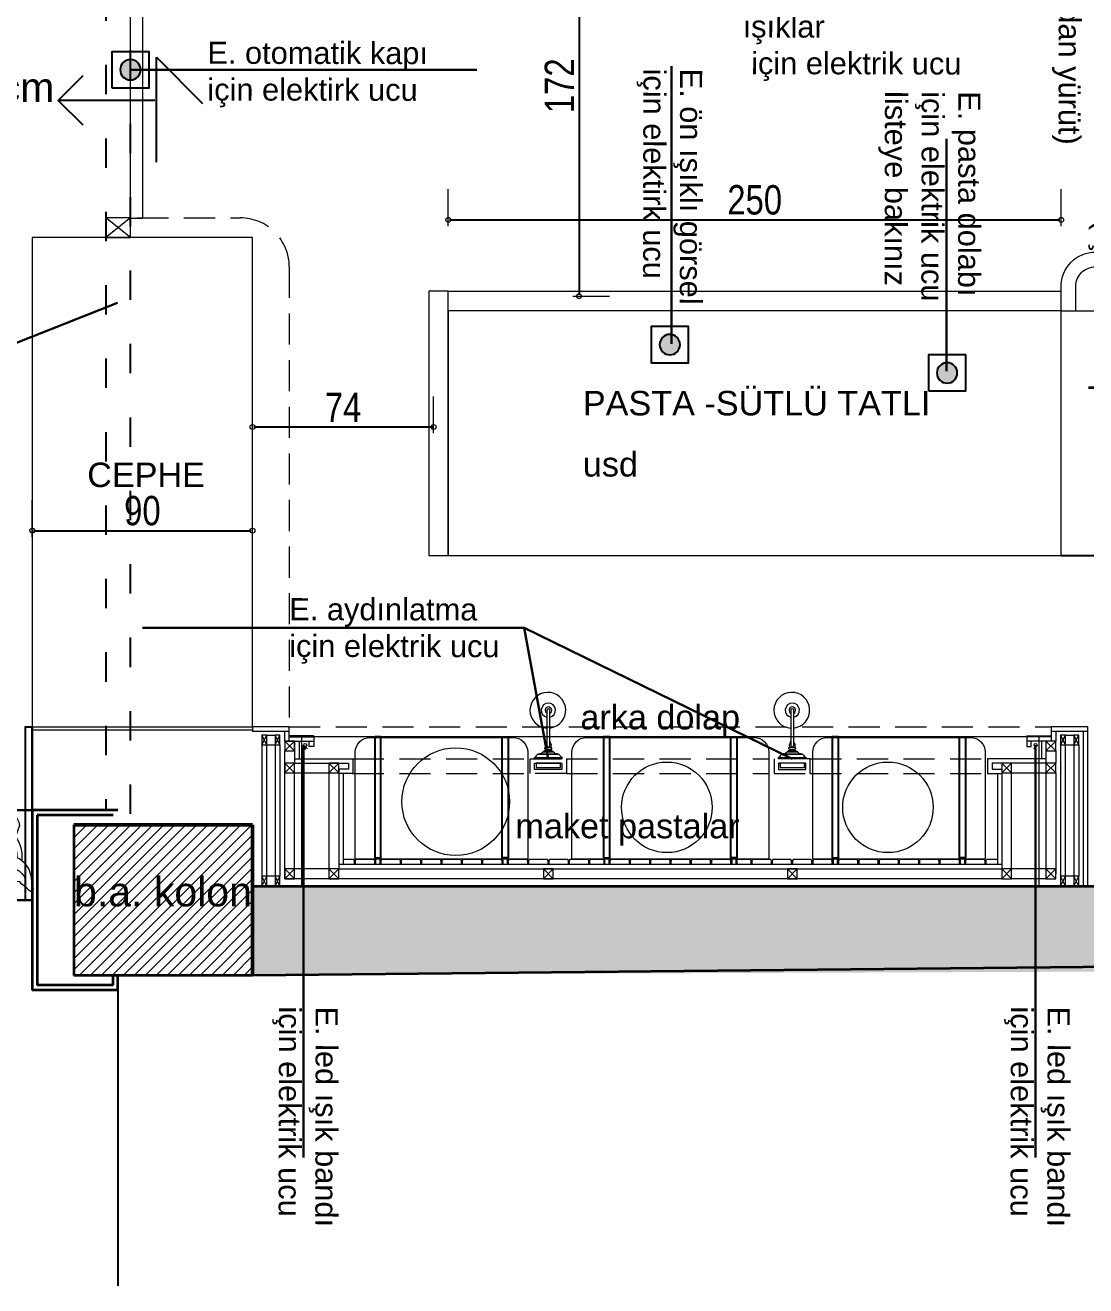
# Model space of a CAD drawing. Header units: millimetres. Extents: x 54215 to 67697, y 23496 to 56611.
# Drawn here: x 56308 to 56741, y 46607 to 47122 of the extents above; entities that cross this region are included whole.
import ezdxf

# ---------------------------------------------------------------- set-up
doc = ezdxf.new("R2010")
doc.units = ezdxf.units.MM
doc.linetypes.add('ACAD_ISO03W100', pattern=[30, 12, -18])
doc.linetypes.add('DASHED', pattern=[19.05, 12.7, -6.35])
for name, color, linetype, lineweight in [('- 0.09', 9, 'Continuous', 9), ('- 0.25', 43, 'Continuous', 25), ('- 0.35', 3, 'Continuous', 35), ('- 0.50', 30, 'Continuous', 50), ('b_ince', 87, 'Continuous', 15), ('Kıtc-014 Elk Tes İşaretler', 1, 'Continuous', 25), ('no3_ahsap gorunus on ince', 32, 'Continuous', 13), ('no3_cam gorunus on', 142, 'Continuous', 15), ('no3_cam kesit arka', 141, 'Continuous', 18), ('no3_duvar kaplama', 8, 'Continuous', 0), ('no3_duvar mevcut', 4, 'Continuous', 35), ('no3_kutu profil gorunus', 8, 'Continuous', 0), ('no3_kutuprofil kesit', 74, 'Continuous', 18), ('no3_mobilya aydınlatma', 50, 'Continuous', 13), ('no3_paslanmaz gorunus arka', 173, 'Continuous', 13), ('no3_paslanmaz gorunus on', 163, 'Continuous', 15), ('no3_ölçü tefriş', 252, 'Continuous', 0), ('t_elektrik', 1, 'Continuous', 30), ('t_tefriş', 206, 'Continuous', 30), ('t_yazı', 154, 'Continuous', 25), ('ölçü', 4, 'Continuous', 13)]:
    doc.layers.add(name, color=color, linetype=linetype, lineweight=lineweight)
doc.layers.add('0 rölöve', color=7, linetype='Continuous', true_color=0xf1380e)
for name, color, linetype, lineweight, true_color in [('no3_ahsap kesit on', 7, 'Continuous', 20, 0xfca103), ('no3_alçıpan kesit', 7, 'Continuous', 20, 0xf5003d), ('no3_doğrama kesit', 7, 'Continuous', 18, 0x35355a), ('no3_tefriş ön kalın', 7, 'Continuous', 20, 0x45008a)]:
    doc.layers.add(name, color=color, linetype=linetype, lineweight=lineweight, true_color=true_color)
doc.styles.add('olcu', font='arial.ttf', dxfattribs={"width": 0.8})
doc.styles.get("Standard").update_dxf_attribs({"font": 'arial.ttf'})
doc.dimstyles.new('tufan', dxfattribs={"dimtxt": 12, "dimasz": 0.5, "dimexe": 1.25, "dimexo": 0.625, "dimgap": 2, "dimtad": 1, "dimdec": 0, "dimzin": 1, "dimtxsty": 'olcu', "dimblk1": 'sol', "dimblk2": 'sag', "dimsah": 1, "dimcen": 0, "dimse1": 1, "dimse2": 1, "dimclrd": 256, "dimclrt": 256, "dimadec": 0, "dimazin": 0, "dimtfac": 1, "dimtdec": 0, "dimtix": 1, "dimtmove": 0, "dimatfit": 2, "dimldrblk": 'NONE', "dimfxl": 1.25, "dimarcsym": 0})

# ---------------------------------------------------------------- blocks, each defined once
blk = doc.blocks.new('cicek9')
at = {"linetype": 'Continuous'}
for p, q in [((-0.2707, 0.1233), (-0.2736, 0.1056)), ((-0.2736, 0.1056), (-0.2736, 0.0701)), ((-0.2618, 0.141), (-0.2707, 0.1233)), ((-0.2618, 0.1233), (-0.2618, 0.141)), ((-0.2559, 0.1056), (-0.2618, 0.1233)), ((-0.2411, 0.0849), (-0.2559, 0.1056)), ((-0.2204, 0.0731), (-0.2411, 0.0849)), ((-0.2027, 0.0672), (-0.2204, 0.0731)), ((-0.2736, 0.0701), (-0.2707, 0.0524)), ((-0.2707, 0.0524), (-0.2618, 0.0347)), ((-0.2618, 0.0347), (-0.2441, 0.0229)), ((-0.2441, 0.0229), (-0.2263, 0.0081)), ((-0.2263, 0.0081), (-0.2086, -0.0037)), ((-0.1849, 0.0642), (-0.2027, 0.0672)), ((-0.1642, 0.0583), (-0.1849, 0.0642)), ((-0.1465, 0.0524), (-0.1642, 0.0583)), ((-0.1288, 0.0554), (-0.1465, 0.0524)), ((-0.111, 0.0554), (-0.1288, 0.0554)), ((-0.0903, 0.0583), (-0.111, 0.0554)), ((-0.0696, 0.0583), (-0.0903, 0.0583)), ((-0.0785, -0.0421), (-0.0076, 0.0051)), ((-0.0519, 0.0554), (-0.0696, 0.0583)), ((-0.0342, 0.0436), (-0.0519, 0.0554)), ((-0.0164, 0.0288), (-0.0342, 0.0436)), ((-0.0016, 0.0111), (-0.0164, 0.0288)), ((-0.0076, 0.0051), (-0.0016, 0.0081)), ((-0.2086, -0.0037), (-0.1908, -0.0126)), ((-0.1908, -0.0126), (-0.1554, -0.0362)), ((-0.1554, -0.0362), (-0.1347, -0.048)), ((-0.1347, -0.048), (-0.0962, -0.048)), ((-0.0962, -0.048), (-0.0785, -0.0421))]:
    blk.add_line(p, q, dxfattribs=at)
for points in [[(-0.0016, 0.0081), (-0.0105, 0.0258), (-0.0401, 0.0613), (-0.0549, 0.082), (-0.0608, 0.0997), (-0.0637, 0.1174), (-0.0696, 0.1351), (-0.0696, 0.1529), (-0.0726, 0.1706), (-0.0667, 0.206), (-0.0578, 0.2238), (-0.0519, 0.2415), (-0.0164, 0.277), (0.0013, 0.2888), (0.0191, 0.3035), (0.022, 0.3065)], [(0.022, 0.3065), (0.0397, 0.3213), (0.0427, 0.3242)], [(0.0279, 0.0258), (0.0457, 0.0347), (0.0634, 0.0465), (0.0752, 0.0672), (0.0841, 0.0849), (0.09, 0.1026), (0.09, 0.1204), (0.0782, 0.1558), (0.0693, 0.1735), (0.0664, 0.1913), (0.0575, 0.209), (0.0516, 0.2445), (0.0457, 0.2622), (0.0397, 0.2976), (0.0397, 0.3154), (0.0486, 0.3331), (0.0634, 0.3449)], [(0.0043, 0.014), (0.0013, 0.0317), (-0.0105, 0.0672), (-0.0105, 0.0849), (-0.0016, 0.1026), (0.0102, 0.1204), (0.0279, 0.1558), (0.0309, 0.1735), (0.0309, 0.1913), (0.025, 0.209), (0.0191, 0.2445), (0.0191, 0.2504)], [(-0.1169, 0.0701), (-0.1347, 0.082), (-0.1465, 0.1026), (-0.1554, 0.1204), (-0.1613, 0.1381), (-0.1642, 0.1558), (-0.1642, 0.1765), (-0.1613, 0.1942), (-0.1524, 0.212), (-0.1495, 0.1942), (-0.1347, 0.1765), (-0.1169, 0.1588), (-0.0992, 0.1529), (-0.0815, 0.1499), (-0.0785, 0.1499)], [(-0.0933, 0.0938), (-0.0992, 0.1115), (-0.1169, 0.1233), (-0.1347, 0.1381), (-0.1465, 0.1529)], [(-0.0105, 0.0111), (-0.046, 0.017), (-0.0637, 0.014), (-0.0844, 0.0081), (-0.1022, -0.0008), (-0.1199, -0.0067), (-0.1376, -0.0067), (-0.1554, 0.0022), (-0.1731, 0.014), (-0.1908, 0.0288), (-0.2086, 0.0406), (-0.2115, 0.0465)], [(0.2408, -0.0717), (0.223, -0.0628), (0.2053, -0.0598), (0.1876, -0.0539), (0.1787, -0.0362), (0.1669, -0.0008), (0.1491, 0.014), (0.1314, 0.0229), (0.0782, 0.0317), (0.0427, 0.0258), (0.025, 0.0258), (0.0043, 0.014), (-0.0046, 0.0081)], [(0.0013, 0.0081), (0.0072, -0.0126), (0.025, -0.0658), (0.0545, -0.1012), (0.0723, -0.116), (0.09, -0.1248), (0.1077, -0.1308), (0.1284, -0.1337), (0.1462, -0.1367), (0.1669, -0.1308), (0.1846, -0.1219), (0.2023, -0.1071), (0.223, -0.0923), (0.2378, -0.0746), (0.2408, -0.0717)], [(0.0043, 0.0111), (0.022, -0.0067), (0.0397, -0.0214), (0.0634, -0.0569), (0.0811, -0.0746), (0.0989, -0.0894), (0.1166, -0.0983), (0.1344, -0.1012), (0.1876, -0.1012), (0.2053, -0.0894), (0.2053, -0.0864)], [(-0.0549, -0.0273), (-0.0696, -0.0451), (-0.1228, -0.0805), (-0.1406, -0.0983), (-0.1554, -0.1189), (-0.1642, -0.1544), (-0.1642, -0.1987), (-0.1524, -0.2342), (-0.1435, -0.2519), (-0.1376, -0.2696), (-0.1199, -0.3051), (-0.1051, -0.3169)], [(-0.0076, -0.0185), (-0.0164, -0.0392), (-0.043, -0.0923), (-0.0549, -0.1101), (-0.0726, -0.1278), (-0.0903, -0.1426), (-0.1051, -0.1603), (-0.114, -0.178), (-0.1169, -0.1957), (-0.1199, -0.2164), (-0.1169, -0.2282)], [(-0.1051, -0.3198), (-0.0962, -0.2992), (-0.0933, -0.2814), (-0.0815, -0.246), (-0.0815, -0.2282), (-0.0637, -0.2135), (-0.046, -0.2046), (0.0072, -0.1692), (0.022, -0.1514), (0.025, -0.1337), (0.0279, -0.113), (0.0309, -0.0953), (0.0279, -0.0776), (0.025, -0.0569), (0.022, -0.0451)]]:
    blk.add_lwpolyline(points, dxfattribs=at)
for radius, start, end in [(0.2091, 109.00067, 126.8665), (0.1812, 113.37135, 122.6233), (0.2091, 343.79773, 72.69853), (0.1812, 349.16958, 66.16952), (0.2091, 139.96403, 161.46828), (0.1812, 144.58697, 160.58638), (0.2091, 180.93223, 220.30449), (0.1812, 186.24725, 216.0298), (0.2091, 257.50019, 320.80393), (0.1812, 266.71, 312.80278)]:
    blk.add_arc((0, 0), radius, start, end, dxfattribs=at)
blk = doc.blocks.new('sol')
at = {"layer": 'ölçü'}
blk.add_line((0, 5), (0, -25), dxfattribs=at)
blk.add_circle((0, 0), 2, dxfattribs=at)
blk = doc.blocks.new('sag')
at = {"layer": 'ölçü'}
blk.add_line((0, -5), (0, 25), dxfattribs=at)
blk.add_circle((0, 0), 2, dxfattribs=at)
blk = doc.blocks.new('*D416')
at = {"layer": 'Defpoints', "color": 0, "transparency": 16777216}
for p in [(56731.25, 47042.62), (56480.83, 47005.45), (56731.25, 47005.45)]:
    blk.add_point(p, dxfattribs=at)
at = {"layer": 'no3_ölçü tefriş', "lineweight": -2, "transparency": 16777216}
blk.add_line((56481.33, 47042.62), (56730.75, 47042.62), dxfattribs=at)
at = {"layer": 'no3_ölçü tefriş', "lineweight": -2, "transparency": 16777216, "xscale": 0.5, "yscale": 0.5, "zscale": 0.5, "rotation": 180}
blk.add_blockref('sol', (56480.83, 47042.62), dxfattribs=at)
at = {"layer": 'no3_ölçü tefriş', "lineweight": -2, "transparency": 16777216, "xscale": 0.5, "yscale": 0.5, "zscale": 0.5}
blk.add_blockref('sag', (56731.25, 47042.62), dxfattribs=at)
at = {"layer": 'no3_ölçü tefriş', "transparency": 16777216, "insert": (56606.04, 47050.75), "char_height": 12, "attachment_point": 5, "style": 'olcu'}
blk.add_mtext('250', dxfattribs=at)
blk = doc.blocks.new('_None')
blk = doc.blocks.new('*D417')
at = {"layer": 'Defpoints', "color": 0, "transparency": 16777216}
for p in [(56290.92, 47035.45), (56310.83, 47035.45), (56310.83, 46805.45)]:
    blk.add_point(p, dxfattribs=at)
at = {"layer": 'no3_ölçü tefriş', "lineweight": -2, "transparency": 16777216}
blk.add_line((56290.92, 46805.95), (56290.92, 47034.95), dxfattribs=at)
at = {"layer": 'no3_ölçü tefriş', "lineweight": -2, "transparency": 16777216, "xscale": 0.5, "yscale": 0.5, "zscale": 0.5}
for name, p, rotation in [('sag', (56290.92, 47035.45), 89.99999999999999), ('sol', (56290.92, 46805.45), 270)]:
    blk.add_blockref(name, p, dxfattribs=dict(at, rotation=rotation))
at = {"layer": 'no3_ölçü tefriş', "transparency": 16777216, "insert": (56282.79, 46920.45), "char_height": 12, "attachment_point": 5, "rotation": 90, "style": 'olcu'}
blk.add_mtext('230', dxfattribs=at)
blk = doc.blocks.new('*D418')
at = {"layer": 'Defpoints', "color": 0, "transparency": 16777216}
for p in [(56310.83, 46925.25), (56400.83, 46925.25), (56400.83, 46915.64)]:
    blk.add_point(p, dxfattribs=at)
at = {"layer": 'no3_ölçü tefriş', "lineweight": -2, "transparency": 16777216}
blk.add_line((56311.33, 46915.64), (56400.33, 46915.64), dxfattribs=at)
at = {"layer": 'no3_ölçü tefriş', "lineweight": -2, "transparency": 16777216, "xscale": 0.5, "yscale": 0.5, "zscale": 0.5, "rotation": 180}
blk.add_blockref('sol', (56310.83, 46915.64), dxfattribs=at)
at = {"layer": 'no3_ölçü tefriş', "lineweight": -2, "transparency": 16777216, "xscale": 0.5, "yscale": 0.5, "zscale": 0.5}
blk.add_blockref('sag', (56400.83, 46915.64), dxfattribs=at)
at = {"layer": 'no3_ölçü tefriş', "transparency": 16777216, "insert": (56355.83, 46923.77), "char_height": 12, "attachment_point": 5, "style": 'olcu'}
blk.add_mtext('90', dxfattribs=at)
blk = doc.blocks.new('*D419')
at = {"layer": 'Defpoints', "color": 0, "transparency": 16777216}
for p in [(56474.83, 46958.03), (56400.83, 46935.45), (56474.83, 46905.45)]:
    blk.add_point(p, dxfattribs=at)
at = {"layer": 'no3_ölçü tefriş', "lineweight": -2, "transparency": 16777216}
blk.add_line((56401.33, 46958.03), (56474.33, 46958.03), dxfattribs=at)
at = {"layer": 'no3_ölçü tefriş', "lineweight": -2, "transparency": 16777216, "xscale": 0.5, "yscale": 0.5, "zscale": 0.5, "rotation": 180}
blk.add_blockref('sol', (56400.83, 46958.03), dxfattribs=at)
at = {"layer": 'no3_ölçü tefriş', "lineweight": -2, "transparency": 16777216, "xscale": 0.5, "yscale": 0.5, "zscale": 0.5}
blk.add_blockref('sag', (56474.83, 46958.03), dxfattribs=at)
at = {"layer": 'no3_ölçü tefriş', "transparency": 16777216, "insert": (56437.83, 46966.03), "char_height": 12, "attachment_point": 5, "style": 'olcu'}
blk.add_mtext('74', dxfattribs=at)
blk = doc.blocks.new('*D426')
at = {"layer": '0 rölöve', "lineweight": -2, "transparency": 16777216}
blk.add_line((56534.26, 47182.95), (56534.26, 47011.95), dxfattribs=at)
at = {"layer": 'Defpoints', "color": 0, "transparency": 16777216}
for p in [(56457.83, 47183.45), (56480.83, 47011.45), (56534.26, 47011.45)]:
    blk.add_point(p, dxfattribs=at)
at = {"layer": '0 rölöve', "lineweight": -2, "transparency": 16777216, "xscale": 0.5, "yscale": 0.5, "zscale": 0.5}
for name, p, rotation in [('sol', (56534.26, 47183.45), 90), ('sag', (56534.26, 47011.45), 270)]:
    blk.add_blockref(name, p, dxfattribs=dict(at, rotation=rotation))
at = {"layer": '0 rölöve', "transparency": 16777216, "insert": (56526.23, 47097.45), "char_height": 12, "attachment_point": 5, "rotation": 90, "style": 'olcu'}
blk.add_mtext('172', dxfattribs=at)
blk = doc.blocks.new('plan girişblok')
at = {"layer": '- 0.09'}
h = blk.add_hatch(dxfattribs=at)
h.set_pattern_fill('ANSI31', color=256)
h.set_pattern_definition([(45, (2446.458, 1691.4684), (-2.245064, 2.245064), [])])
h.paths.add_polyline_path([(3742.07, 3361.46), (3669.07, 3361.46), (3669.07, 3299.96), (3742.07, 3299.96)])
h.paths.add_polyline_path([(4427.57, 3356.96), (4354.07, 3356.96), (4354.07, 3295.46), (4427.57, 3295.46)])
h.paths.add_polyline_path([(5009.07, 3355.96), (4935.57, 3355.96), (4935.57, 3294.46), (5009.07, 3294.46)])
h.paths.add_polyline_path([(5006.07, 2568.46), (4933.07, 2568.46), (4933.07, 2506.96), (5006.07, 2506.96)])
h.paths.add_polyline_path([(4427.57, 2569.46), (4354.57, 2569.46), (4354.57, 2507.96), (4427.57, 2507.96)])
h.paths.add_polyline_path([(3742.07, 2563.46), (3669.07, 2563.46), (3669.07, 2501.96), (3742.07, 2501.96)])
at = {"layer": 'no3_duvar kaplama'}
h = blk.add_hatch(color=256, dxfattribs=at)
h.dxf.hatch_style = 1
h.paths.add_polyline_path([(3669.07, 2563.46), (3687.07, 2563.46), (3669.07, 2563.46), (3669.07, 2501.96), (3687.07, 2501.96), (5226.73, 2507.87), (5230.28, 3355.96), (3742.07, 3356.96), (3687.07, 3361.46), (3669.07, 3361.46), (3669.07, 3293.96), (3687.07, 3293.96), (3687.07, 3299.96), (3669.07, 3299.96), (3669.07, 3361.46), (3742.07, 3361.46), (3742.07, 3321.96), (4354.07, 3321.96), (4354.07, 3356.96), (4427.57, 3356.96), (4427.57, 3322.96), (4935.57, 3322.96), (4935.57, 3355.96), (5009.07, 3355.96), (5009.07, 3318.96), (5144.57, 3318.96), (5144.57, 3310.46), (5191.07, 3310.46), (5191.07, 2572.96), (5169.13, 2572.96), (5169.13, 2538.46), (5006.07, 2538.46), (5006.07, 2506.96), (4933.07, 2506.96), (4933.07, 2538.46), (4427.57, 2538.46), (4427.57, 2507.96), (4354.57, 2507.96), (4354.57, 2538.46), (3742.07, 2538.46), (3742.07, 2501.96), (3669.07, 2501.96)])
h.paths.add_polyline_path([(5191.07, 2684.86), (5191.07, 2661.57), (5203.3, 2661.57), (5203.3, 2684.86)], flags=17)
at = {"layer": '- 0.35'}
for p, q in [((3652.07, 2569.46), (3652.07, 2495.96)), ((3687.07, 2569.46), (3652.07, 2569.46)), ((3685.07, 2567.46), (3654.07, 2567.46)), ((3654.07, 2567.46), (3654.07, 2497.96)), ((3687.07, 2495.96), (3652.07, 2495.96)), ((3685.07, 2497.96), (3654.07, 2497.96))]:
    blk.add_line(p, q, dxfattribs=at)
at = {"layer": '- 0.35', "color": 2}
for p, q in [((3685.07, 2497.96), (3685.07, 2501.96)), ((3687.07, 2495.96), (3687.07, 2501.96))]:
    blk.add_line(p, q, dxfattribs=at)
at = {"layer": '- 0.50'}
for q in [(3669.07, 2563.46), (3742.07, 2501.96)]:
    blk.add_line((3742.07, 2563.46), q, dxfattribs=at)
blk.add_line((3652.07, 2569.46), (3652.07, 2603.46))
for points in [[(3792.05, 2549.96), (3794.55, 2549.96), (3794.55, 2599.46), (3792.05, 2599.46)], [(3846.55, 2549.96), (3844.05, 2549.96), (3844.05, 2599.46), (3846.55, 2599.46)], [(3885.52, 2549.96), (3888.02, 2549.96), (3888.02, 2599.46), (3885.52, 2599.46)], [(3940.02, 2549.96), (3937.52, 2549.96), (3937.52, 2599.46), (3940.02, 2599.46)], [(3978.98, 2549.96), (3981.48, 2549.96), (3981.48, 2599.46), (3978.98, 2599.46)], [(4033.48, 2549.96), (4030.98, 2549.96), (4030.98, 2599.46), (4033.48, 2599.46)]]:
    blk.add_lwpolyline(points, close=True)
at = {"layer": '0 rölöve'}
blk.add_line((3687.07, 2495.96), (3687.07, 2375.13), dxfattribs=at)
at = {"layer": 'no3_ahsap kesit on'}
for p, q in [((3757.07, 2603.46), (3742.07, 2603.46)), ((3742.07, 2603.46), (3742.07, 2601.66)), ((3757.07, 2601.66), (3742.07, 2601.66)), ((4083.48, 2603.46), (4068.48, 2603.46)), ((4068.48, 2603.46), (4068.48, 2597.66)), ((4083.48, 2601.66), (4068.48, 2601.66)), ((4070.28, 2601.66), (4070.28, 2597.66)), ((3755.27, 2597.66), (3767.07, 2597.66)), ((3759.27, 2597.66), (3759.27, 2588.66)), ((3761.07, 2597.66), (3761.07, 2590.46)), ((3765.27, 2595.46), (3765.27, 2597.66)), ((3767.07, 2599.46), (3767.07, 2595.46)), ((4058.48, 2599.46), (4058.48, 2595.46)), ((4070.28, 2597.66), (4058.48, 2597.66)), ((4060.28, 2595.46), (4060.28, 2597.66)), ((4064.48, 2597.66), (4064.48, 2590.46)), ((4066.28, 2597.66), (4066.28, 2588.66)), ((3767.07, 2595.46), (3765.27, 2595.46)), ((4058.48, 2595.46), (4060.28, 2595.46)), ((3777.27, 2586.26), (3777.27, 2545.46)), ((4048.28, 2586.26), (4048.28, 2545.46)), ((3779.07, 2584.46), (3779.07, 2547.46)), ((4046.48, 2584.46), (4046.48, 2547.46)), ((3777.27, 2547.46), (4048.28, 2547.46)), ((3777.27, 2545.46), (4048.28, 2545.46))]:
    blk.add_line(p, q, dxfattribs=at)
for points in [[(3757.07, 2597.66), (3757.07, 2603.46), (3742.07, 2603.46)], [(3755.27, 2597.66), (3755.27, 2601.66), (3742.07, 2601.66)], [(4083.48, 2538.46), (4083.48, 2603.46), (4068.48, 2603.46)], [(4081.68, 2538.46), (4081.68, 2601.66), (4068.48, 2601.66)], [(3759.27, 2590.46), (3783.07, 2590.46), (3783.07, 2584.46), (3777.27, 2584.46)], [(3759.27, 2588.66), (3781.27, 2588.66), (3781.27, 2586.26), (3777.27, 2586.26)], [(4066.28, 2590.46), (4042.48, 2590.46), (4042.48, 2584.46), (4048.28, 2584.46)], [(4066.28, 2588.66), (4044.28, 2588.66), (4044.28, 2586.26), (4048.28, 2586.26)], [(3779.07, 2547.46), (3783.75, 2547.46), (3783.75, 2548.96), (3783.45, 2549.26), (3779.07, 2549.26)], [(3885.57, 2549.26), (3880.05, 2549.26), (3879.75, 2548.96), (3879.75, 2547.46), (3885.57, 2547.46)], [(3937.78, 2547.46), (3945.78, 2547.46), (3945.78, 2548.96), (3945.48, 2549.26), (3940.07, 2549.26)], [(4046.48, 2549.26), (4042.08, 2549.26), (4041.78, 2548.96), (4041.78, 2547.46), (4046.48, 2547.46)]]:
    blk.add_lwpolyline(points, dxfattribs=at)
for points in [[(3857.93, 2588.66), (3857.93, 2586.86), (3867.93, 2586.86), (3867.93, 2588.66)], [(3957.62, 2588.66), (3957.62, 2586.86), (3967.62, 2586.86), (3967.62, 2588.66)], [(3792.05, 2548.96), (3791.75, 2549.26), (3784.35, 2549.26), (3784.05, 2548.96), (3784.05, 2547.46), (3792.05, 2547.46)], [(3802.55, 2548.96), (3802.25, 2549.26), (3794.85, 2549.26), (3794.55, 2548.96), (3794.55, 2547.46), (3802.55, 2547.46)], [(3810.85, 2548.96), (3810.55, 2549.26), (3803.15, 2549.26), (3802.85, 2548.96), (3802.85, 2547.46), (3810.85, 2547.46)], [(3819.15, 2548.96), (3818.85, 2549.26), (3811.45, 2549.26), (3811.15, 2548.96), (3811.15, 2547.46), (3819.15, 2547.46)], [(3827.45, 2548.96), (3827.15, 2549.26), (3819.75, 2549.26), (3819.45, 2548.96), (3819.45, 2547.46), (3827.45, 2547.46)], [(3835.75, 2548.96), (3835.45, 2549.26), (3828.05, 2549.26), (3827.75, 2548.96), (3827.75, 2547.46), (3835.75, 2547.46)], [(3844.05, 2548.96), (3843.75, 2549.26), (3836.35, 2549.26), (3836.05, 2548.96), (3836.05, 2547.46), (3844.05, 2547.46)], [(3854.55, 2548.96), (3854.25, 2549.26), (3846.85, 2549.26), (3846.55, 2548.96), (3846.55, 2547.46), (3854.55, 2547.46)], [(3862.85, 2548.96), (3862.55, 2549.26), (3855.15, 2549.26), (3854.85, 2548.96), (3854.85, 2547.46), (3862.85, 2547.46)], [(3871.15, 2548.96), (3870.85, 2549.26), (3863.45, 2549.26), (3863.15, 2548.96), (3863.15, 2547.46), (3871.15, 2547.46)], [(3879.45, 2548.96), (3879.15, 2549.26), (3871.75, 2549.26), (3871.45, 2548.96), (3871.45, 2547.46), (3879.45, 2547.46)], [(3896.07, 2548.96), (3895.77, 2549.26), (3888.37, 2549.26), (3888.07, 2548.96), (3888.07, 2547.46), (3896.07, 2547.46)], [(3904.37, 2548.96), (3904.07, 2549.26), (3896.67, 2549.26), (3896.37, 2548.96), (3896.37, 2547.46), (3904.37, 2547.46)], [(3912.67, 2548.96), (3912.37, 2549.26), (3904.97, 2549.26), (3904.67, 2548.96), (3904.67, 2547.46), (3912.67, 2547.46)], [(3920.97, 2548.96), (3920.67, 2549.26), (3913.27, 2549.26), (3912.97, 2548.96), (3912.97, 2547.46), (3920.97, 2547.46)], [(3929.27, 2548.96), (3928.97, 2549.26), (3921.57, 2549.26), (3921.27, 2548.96), (3921.27, 2547.46), (3929.27, 2547.46)], [(3937.57, 2548.96), (3937.27, 2549.26), (3929.87, 2549.26), (3929.57, 2548.96), (3929.57, 2547.46), (3937.57, 2547.46)], [(3954.08, 2548.96), (3953.78, 2549.26), (3946.38, 2549.26), (3946.08, 2548.96), (3946.08, 2547.46), (3954.08, 2547.46)], [(3962.38, 2548.96), (3962.08, 2549.26), (3954.68, 2549.26), (3954.38, 2548.96), (3954.38, 2547.46), (3962.38, 2547.46)], [(3970.68, 2548.96), (3970.38, 2549.26), (3962.98, 2549.26), (3962.68, 2548.96), (3962.68, 2547.46), (3970.68, 2547.46)], [(3978.98, 2548.96), (3978.68, 2549.26), (3971.28, 2549.26), (3970.98, 2548.96), (3970.98, 2547.46), (3978.98, 2547.46)], [(3989.48, 2548.96), (3989.18, 2549.26), (3981.78, 2549.26), (3981.48, 2548.96), (3981.48, 2547.46), (3989.48, 2547.46)], [(3997.78, 2548.96), (3997.48, 2549.26), (3990.08, 2549.26), (3989.78, 2548.96), (3989.78, 2547.46), (3997.78, 2547.46)], [(4006.08, 2548.96), (4005.78, 2549.26), (3998.38, 2549.26), (3998.08, 2548.96), (3998.08, 2547.46), (4006.08, 2547.46)], [(4014.38, 2548.96), (4014.08, 2549.26), (4006.68, 2549.26), (4006.38, 2548.96), (4006.38, 2547.46), (4014.38, 2547.46)], [(4022.68, 2548.96), (4022.38, 2549.26), (4014.98, 2549.26), (4014.68, 2548.96), (4014.68, 2547.46), (4022.68, 2547.46)], [(4030.98, 2548.96), (4030.68, 2549.26), (4023.28, 2549.26), (4022.98, 2548.96), (4022.98, 2547.46), (4030.98, 2547.46)], [(4041.48, 2548.96), (4041.18, 2549.26), (4033.78, 2549.26), (4033.48, 2548.96), (4033.48, 2547.46), (4041.48, 2547.46)]]:
    blk.add_lwpolyline(points, close=True, dxfattribs=at)
at = {"layer": 'no3_alçıpan kesit'}
for p, q in [((3652.07, 2603.46), (3742.07, 2603.46)), ((3652.07, 2602.26), (3742.07, 2602.26)), ((3757.07, 2599.46), (3767.07, 2599.46)), ((4068.48, 2599.46), (4058.48, 2599.46))]:
    blk.add_line(p, q, dxfattribs=at)
at = {"layer": 'no3_cam kesit arka'}
for points in [[(3757.07, 2599.46), (3767.07, 2599.46), (3767.07, 2599.86), (3757.07, 2599.86)], [(4068.48, 2599.46), (4058.48, 2599.46), (4058.48, 2599.86), (4068.48, 2599.86)]]:
    blk.add_lwpolyline(points, close=True, dxfattribs=at)
at = {"layer": 'no3_doğrama kesit'}
blk.add_lwpolyline([(3692.15, 2811.28), (3692.15, 2932.68), (3697.15, 2932.68), (3697.15, 2811.28)], close=True, dxfattribs=at)
at = {"layer": 'no3_duvar kaplama', "linetype": 'DASHED'}
for p, q in [((3757.07, 2603.46), (4068.48, 2603.46)), ((3783.07, 2590.46), (3855.54, 2590.46)), ((3870.32, 2590.46), (3952.79, 2590.46)), ((3970.01, 2590.46), (4042.48, 2590.46)), ((3783.07, 2584.46), (3855.54, 2584.46)), ((3870.32, 2584.46), (3952.79, 2584.46)), ((3970.01, 2584.46), (4042.48, 2584.46))]:
    blk.add_line(p, q, dxfattribs=at)
blk.add_lwpolyline([(3694.98, 2811.46), (3737.07, 2811.46, -0.414214), (3757.07, 2791.46), (3757.07, 2603.46)], format="xyb", dxfattribs=at)
for points in [[(3855.54, 2590.46), (3870.32, 2590.46), (3870.32, 2584.46), (3855.54, 2584.46)], [(3857.34, 2588.66), (3868.52, 2588.66), (3868.52, 2586.14), (3857.34, 2586.14)], [(3970.01, 2590.46), (3955.23, 2590.46), (3955.23, 2584.46), (3970.01, 2584.46)], [(3968.21, 2588.66), (3957.03, 2588.66), (3957.03, 2586.14), (3968.21, 2586.14)]]:
    blk.add_lwpolyline(points, close=True, dxfattribs=at)
at = {"layer": 'no3_duvar mevcut'}
for p, q in [((3669.07, 2563.46), (3669.07, 2501.96)), ((3742.07, 2563.46), (3669.07, 2563.46)), ((3742.07, 2563.46), (3742.07, 2501.96)), ((3742.07, 2538.46), (4354.57, 2538.46)), ((4354.57, 2507.96), (3742.07, 2501.96)), ((3742.07, 2501.96), (3669.07, 2501.96))]:
    blk.add_line(p, q, dxfattribs=at)
at = {"layer": 'no3_kutu profil gorunus'}
for p, q in [((3745.87, 2596.16), (3745.87, 2542.46)), ((3747.87, 2600.16), (3751.27, 2600.16)), ((3753.27, 2596.16), (3753.27, 2542.46)), ((4072.28, 2596.16), (4072.28, 2542.46)), ((4074.28, 2600.16), (4077.68, 2600.16)), ((4079.68, 2596.16), (4079.68, 2542.46)), ((3755.27, 2541.46), (3755.27, 2593.66)), ((4070.28, 2593.66), (4070.28, 2588.66)), ((4070.28, 2584.66), (4070.28, 2543.46)), ((4048.28, 2541.46), (3755.27, 2541.46)), ((4066.28, 2541.46), (4052.28, 2541.46))]:
    blk.add_line(p, q, dxfattribs=at)
for points in [[(3747.87, 2596.16), (3751.27, 2596.16), (3751.27, 2542.46), (3747.87, 2542.46)], [(4074.28, 2596.16), (4077.68, 2596.16), (4077.68, 2542.46), (4074.28, 2542.46)], [(3759.27, 2584.66), (3773.27, 2584.66), (3773.27, 2545.46), (3759.27, 2545.46)], [(4052.28, 2584.66), (4066.28, 2584.66), (4066.28, 2545.46), (4052.28, 2545.46)]]:
    blk.add_lwpolyline(points, close=True, dxfattribs=at)
at = {"layer": 'no3_kutuprofil kesit'}
for p, q in [((3692.15, 2811.46), (3682.15, 2803.46)), ((3692.15, 2803.46), (3682.15, 2811.46)), ((3745.87, 2596.16), (3747.87, 2600.16)), ((3747.87, 2596.16), (3745.87, 2600.16)), ((3751.27, 2596.16), (3753.27, 2600.16)), ((3753.27, 2596.16), (3751.27, 2600.16)), ((3755.27, 2593.66), (3759.27, 2597.66)), ((3759.27, 2593.66), (3755.27, 2597.66)), ((4066.28, 2593.66), (4070.28, 2597.66)), ((4070.28, 2593.66), (4066.28, 2597.66)), ((4072.28, 2596.16), (4074.28, 2600.16)), ((4074.28, 2596.16), (4072.28, 2600.16)), ((4077.68, 2596.16), (4079.68, 2600.16)), ((4079.68, 2596.16), (4077.68, 2600.16)), ((3755.27, 2584.66), (3759.27, 2588.66)), ((3759.27, 2584.66), (3755.27, 2588.66)), ((3773.27, 2584.66), (3777.27, 2588.66)), ((3777.27, 2584.66), (3773.27, 2588.66)), ((4048.28, 2584.66), (4052.28, 2588.66)), ((4052.28, 2584.66), (4048.28, 2588.66)), ((4066.28, 2584.66), (4070.28, 2588.66)), ((4070.28, 2584.66), (4066.28, 2588.66)), ((3755.27, 2541.46), (3759.27, 2545.46)), ((3759.27, 2541.46), (3755.27, 2545.46)), ((3773.27, 2541.46), (3777.27, 2545.46)), ((3777.27, 2541.46), (3773.27, 2545.46)), ((3860.93, 2541.46), (3864.93, 2545.46)), ((3864.93, 2541.46), (3860.93, 2545.46)), ((3960.62, 2541.46), (3964.62, 2545.46)), ((3964.62, 2541.46), (3960.62, 2545.46)), ((4048.28, 2541.46), (4052.28, 2545.46)), ((4052.28, 2541.46), (4048.28, 2545.46)), ((4066.28, 2541.46), (4070.28, 2545.46)), ((4070.28, 2541.46), (4066.28, 2545.46)), ((3745.87, 2538.46), (3747.87, 2542.46)), ((3747.87, 2538.46), (3745.87, 2542.46)), ((3751.27, 2538.46), (3753.27, 2542.46)), ((3753.27, 2538.46), (3751.27, 2542.46)), ((4072.28, 2538.46), (4074.28, 2542.46)), ((4074.28, 2538.46), (4072.28, 2542.46)), ((4077.68, 2538.46), (4079.68, 2542.46)), ((4079.68, 2538.46), (4077.68, 2542.46))]:
    blk.add_line(p, q, dxfattribs=at)
for points in [[(3682.15, 2803.46), (3692.15, 2803.46), (3692.15, 2811.46), (3682.15, 2811.46)], [(3745.87, 2596.16), (3747.87, 2596.16), (3747.87, 2600.16), (3745.87, 2600.16)], [(3751.27, 2596.16), (3753.27, 2596.16), (3753.27, 2600.16), (3751.27, 2600.16)], [(3755.27, 2593.66), (3759.27, 2593.66), (3759.27, 2597.66), (3755.27, 2597.66)], [(4066.28, 2593.66), (4070.28, 2593.66), (4070.28, 2597.66), (4066.28, 2597.66)], [(4072.28, 2596.16), (4074.28, 2596.16), (4074.28, 2600.16), (4072.28, 2600.16)], [(4077.68, 2596.16), (4079.68, 2596.16), (4079.68, 2600.16), (4077.68, 2600.16)], [(3755.27, 2584.66), (3759.27, 2584.66), (3759.27, 2588.66), (3755.27, 2588.66)], [(3773.27, 2584.66), (3777.27, 2584.66), (3777.27, 2588.66), (3773.27, 2588.66)], [(4048.28, 2584.66), (4052.28, 2584.66), (4052.28, 2588.66), (4048.28, 2588.66)], [(4066.28, 2584.66), (4070.28, 2584.66), (4070.28, 2588.66), (4066.28, 2588.66)], [(3755.27, 2541.46), (3759.27, 2541.46), (3759.27, 2545.46), (3755.27, 2545.46)], [(3773.27, 2541.46), (3777.27, 2541.46), (3777.27, 2545.46), (3773.27, 2545.46)], [(3860.93, 2541.46), (3864.93, 2541.46), (3864.93, 2545.46), (3860.93, 2545.46)], [(3960.62, 2541.46), (3964.62, 2541.46), (3964.62, 2545.46), (3960.62, 2545.46)], [(4048.28, 2541.46), (4052.28, 2541.46), (4052.28, 2545.46), (4048.28, 2545.46)], [(4066.28, 2541.46), (4070.28, 2541.46), (4070.28, 2545.46), (4066.28, 2545.46)], [(3745.87, 2538.46), (3747.87, 2538.46), (3747.87, 2542.46), (3745.87, 2542.46)], [(3751.27, 2538.46), (3753.27, 2538.46), (3753.27, 2542.46), (3751.27, 2542.46)], [(4072.28, 2538.46), (4074.28, 2538.46), (4074.28, 2542.46), (4072.28, 2542.46)], [(4077.68, 2538.46), (4079.68, 2538.46), (4079.68, 2542.46), (4077.68, 2542.46)]]:
    blk.add_lwpolyline(points, close=True, dxfattribs=at)
for points in [[(3652.07, 2603.46), (3649.07, 2603.46), (3649.07, 2532.71), (3652.07, 2532.71)], [(3652.07, 2603.26), (3649.27, 2603.26), (3649.27, 2532.91), (3652.07, 2532.91)]]:
    blk.add_lwpolyline(points, dxfattribs=at)
at = {"layer": 'no3_mobilya aydınlatma'}
for p, q in [((3763.58, 2595.45), (3764.48, 2594.56)), ((3763.58, 2595.45), (3763.58, 2594.19)), ((4062.05, 2595.45), (4061.16, 2594.56)), ((4062.05, 2595.45), (4062.05, 2594.19))]:
    blk.add_line(p, q, dxfattribs=at)
for centre in [(3763.58, 2596.07), (4062.05, 2596.07)]:
    blk.add_circle(centre, 0.615, dxfattribs=at)
at = {"layer": 'no3_paslanmaz gorunus arka'}
blk.add_lwpolyline([(3652.07, 2603.46), (3742.07, 2603.46), (3742.07, 2803.46), (3652.07, 2803.46)], close=True, dxfattribs=at)
at = {"layer": 'no3_paslanmaz gorunus on'}
for points in [[(3794.25, 2547.46), (3794.55, 2547.46), (3794.55, 2549.96), (3792.05, 2549.96), (3792.05, 2547.46), (3792.35, 2547.46)], [(3794.25, 2547.46), (3794.25, 2549.66), (3792.35, 2549.66), (3792.35, 2547.46)], [(3846.25, 2547.46), (3846.55, 2547.46), (3846.55, 2549.96), (3844.05, 2549.96), (3844.05, 2547.46), (3844.35, 2547.46)], [(3846.25, 2547.46), (3846.25, 2549.66), (3844.35, 2549.66), (3844.35, 2547.46)], [(3887.77, 2547.46), (3888.07, 2547.46), (3888.07, 2549.96), (3885.57, 2549.96), (3885.57, 2547.46), (3885.87, 2547.46)], [(3887.77, 2547.46), (3887.77, 2549.66), (3885.87, 2549.66), (3885.87, 2547.46)], [(3939.77, 2547.46), (3940.07, 2547.46), (3940.07, 2549.96), (3937.57, 2549.96), (3937.57, 2547.46), (3937.87, 2547.46)], [(3939.77, 2547.46), (3939.77, 2549.66), (3937.87, 2549.66), (3937.87, 2547.46)], [(3981.18, 2547.46), (3981.48, 2547.46), (3981.48, 2549.96), (3978.98, 2549.96), (3978.98, 2547.46), (3979.28, 2547.46)], [(3981.18, 2547.46), (3981.18, 2549.66), (3979.28, 2549.66), (3979.28, 2547.46)], [(4033.18, 2547.46), (4033.48, 2547.46), (4033.48, 2549.96), (4030.98, 2549.96), (4030.98, 2547.46), (4031.28, 2547.46)], [(4033.18, 2547.46), (4033.18, 2549.66), (4031.28, 2549.66), (4031.28, 2547.46)]]:
    blk.add_lwpolyline(points, dxfattribs=at)
at = {"layer": 't_yazı'}
for p, q in [((3702.77, 2834.25), (3702.77, 2877.08)), ((3702.77, 2877.08), (3721.62, 2858.24))]:
    blk.add_line(p, q, dxfattribs=at)
blk = doc.blocks.new('dolaplar')
blk.add_line((4072.48, 2673.46), (4102.48, 2673.46))
at = {"layer": 'no3_ahsap gorunus on ince'}
for points in [[(4072.48, 2773.46), (4072.48, 2783.46, -0.414214), (4086.48, 2797.46), (4352.56, 2797.46)], [(4078.48, 2773.46), (4078.48, 2783.46, -0.414214), (4086.48, 2791.46), (4352.56, 2791.46)]]:
    blk.add_lwpolyline(points, format="xyb", dxfattribs=at)
for points in [[(3822.07, 2781.46), (3814.07, 2781.46), (3814.07, 2673.46), (3822.07, 2673.46)], [(4102.48, 2673.46), (4072.48, 2673.46), (4072.48, 2773.46), (4102.48, 2773.46)]]:
    blk.add_lwpolyline(points, close=True, dxfattribs=at)
blk.add_lwpolyline([(3822.07, 2773.46), (3822.07, 2781.46), (4072.48, 2781.46)], dxfattribs=at)
at = {"layer": 'no3_paslanmaz gorunus arka'}
blk.add_lwpolyline([(3822.07, 2673.46), (4072.48, 2673.46), (4072.48, 2773.46), (3822.07, 2773.46)], close=True, dxfattribs=at)
at = {"layer": 't_yazı', "char_height": 10, "width": 307.9126, "attachment_point": 7}
for s, insert in [('PASTA -SÜTLÜ TATLI', (3877.05, 2730.62)), ('usd', (3877.05, 2705.65))]:
    blk.add_mtext(s, dxfattribs=dict(at, insert=insert))
blk = doc.blocks.new('dset')
at = {"layer": 'no3_mobilya aydınlatma'}
for p, q in [((56089.81, 26696.74), (56089.27, 26696.74)), ((56089.27, 26685.44), (56089.27, 26696.74)), ((56089.81, 26696.74), (56089.81, 26685.44)), ((56084.31, 26691.73), (56069.99, 26691.73)), ((56083.02, 26691.93), (56082.82, 26691.73)), ((56083.4, 26691.93), (56083.02, 26691.93)), ((56083.02, 26691.93), (56083.02, 26691.73)), ((56083.4, 26691.93), (56083.4, 26691.73)), ((56085.28, 26692.38), (56085.28, 26689.81)), ((56086.13, 26692.22), (56086.13, 26689.97)), ((56086.56, 26692.32), (56086.56, 26689.94)), ((56086.72, 26692.75), (56086.64, 26692.75)), ((56086.64, 26692.75), (56086.64, 26689.43)), ((56086.72, 26689.43), (56086.72, 26692.75)), ((56087.09, 26693.19), (56086.93, 26693.19)), ((56086.93, 26693.19), (56086.93, 26688.99)), ((56087.09, 26693.19), (56087.09, 26688.99)), ((56087.77, 26688.18), (56087.77, 26694)), ((56088.03, 26695.47), (56088.03, 26686.72)), ((56069.99, 26690.53), (56084.31, 26690.53)), ((56083.02, 26690.25), (56082.74, 26690.53)), ((56083.02, 26690.53), (56083.02, 26690.25)), ((56083.02, 26690.25), (56083.4, 26690.25)), ((56083.4, 26690.53), (56083.4, 26690.25)), ((56086.64, 26689.43), (56086.72, 26689.43)), ((56086.93, 26688.99), (56087.09, 26688.99)), ((56089.81, 26685.44), (56089.27, 26685.44))]:
    blk.add_line(p, q, dxfattribs=at)
for centre, radius, start, end in [((56069.99, 26690.92), 7.31, 6.4046, 356.9837), ((56086.38, 26698.32), 3.29, 299.9975, 331.3658), ((56069.99, 26691.13), 2.91, 11.8967, 348.1033), ((56069.99, 26691.13), 1.35, 26.4403, 333.5597), ((56069.99, 26691.13), 0.6, 90, 270), ((56084.31, 26691.13), 1.21, 44.2574, 138.7437), ((56084.31, 26691.13), 0.6, 270, 90), ((56085.22, 26692.02), 0.0577, 223.1492, 355.8199), ((56085.54, 26692.34), 0.267, 97.5798, 173.3688), ((56085.54, 26692.37), 0.241, 25.3259, 96.438), ((56086.47, 26692.84), 0.808, 206.9387, 231.1863), ((56086.05, 26692.3), 0.123, 228.7876, 314.385), ((56086.26, 26692.22), 0.123, 69.4663, 183.9857), ((56086.24, 26692.17), 0.18, 19.9854, 71.2906), ((56086.48, 26692.26), 0.0765, 202.5807, 350.8161), ((56087.45, 26692.39), 0.893, 156.2986, 179.9959), ((56085.79, 26692.33), 0.772, 353.4783, 4.445), ((56087.33, 26692.73), 0.606, 130.6156, 178.1372), ((56088.12, 26693.02), 1.04, 109.6455, 170.496), ((56091.11, 26694.17), 3.34, 157.2538, 182.9643), ((56084.31, 26691.05), 1.21, 221.2563, 315.7426), ((56085.22, 26690.17), 0.0577, 4.1801, 136.8508), ((56085.54, 26689.84), 0.267, 186.6312, 262.4202), ((56085.54, 26689.81), 0.241, 263.562, 334.6741), ((56086.47, 26689.34), 0.808, 128.8137, 153.0613), ((56086.05, 26689.88), 0.123, 45.615, 131.2124), ((56086.26, 26689.96), 0.123, 176.0143, 290.5337), ((56086.24, 26690.02), 0.18, 288.7094, 340.0146), ((56086.48, 26689.92), 0.0765, 9.1839, 157.4193), ((56085.79, 26689.85), 0.772, 355.555, 6.5217), ((56087.45, 26689.79), 0.893, 180.0041, 203.7014), ((56087.33, 26689.45), 0.606, 181.8628, 229.3844), ((56088.12, 26689.16), 1.04, 189.504, 250.3545), ((56091.11, 26688.01), 3.34, 177.0357, 202.7462), ((56086.38, 26683.86), 3.29, 28.6342, 60.0025)]:
    blk.add_arc(centre, radius, start, end, dxfattribs=at)
blk = doc.blocks.new('A$C53525628')
at = {"layer": 'Kıtc-014 Elk Tes İşaretler'}
h = blk.add_hatch(color=256, dxfattribs=at)
edge = h.paths.add_edge_path()
edge.add_arc((7.5, 7.5), 4.17, 0, 360)
blk.add_lwpolyline([(0, 0), (15, 0), (15, 15), (0, 15)], close=True, dxfattribs=at)
blk.add_circle((7.5, 7.5), 4.17, dxfattribs=at)

msp = doc.modelspace()

# ---------------------------------------------------------------- linework, layer by layer
at = {"layer": '- 0.25', "linetype": 'ACAD_ISO03W100'}
for p, q in [((56350.835, 47531.945), (56350.835, 46795.445)), ((56340.835, 47525.945), (56340.835, 46801.445))]:
    msp.add_line(p, q, dxfattribs=at)
at = {"layer": '- 0.35'}
msp.add_line((56345.835, 46801.445), (56310.835, 46801.445), dxfattribs=at)
at = {"layer": '0 rölöve'}
for p, q in [((56360.865, 47091.477), (56321.418, 47091.477)), ((56310.835, 46835.445), (56310.835, 46801.445))]:
    msp.add_line(p, q, dxfattribs=at)
at = {"layer": '0 rölöve', "linetype": 'ACAD_ISO03W100', "ltscale": 5}
msp.add_line((56310.835, 46764.695), (55634.835, 46764.695), dxfattribs=at)
at = {"layer": '0 rölöve'}
msp.add_lwpolyline([(56331.418, 47101.477), (56321.418, 47091.477), (56331.418, 47081.477)], dxfattribs=at)
at = {"layer": 'no3_cam gorunus on'}
for points in [[(56448.835, 46831.145), (56507.305, 46831.145, -0.4142136), (56513.305, 46825.145), (56513.305, 46781.445), (56442.835, 46781.445), (56442.835, 46825.145, -0.4142136)], [(56537.349, 46831.145), (56605.819, 46831.145, -0.4142136), (56611.819, 46825.145), (56611.819, 46781.445), (56531.349, 46781.445), (56531.349, 46825.145, -0.4142136)], [(56635.759, 46831.145), (56694.229, 46831.145, -0.4142136), (56700.229, 46825.145), (56700.229, 46781.445), (56629.759, 46781.445), (56629.759, 46825.145, -0.4142136)]]:
    msp.add_lwpolyline(points, format="xyb", close=True, dxfattribs=at)
at = {"layer": 'no3_kutu profil gorunus'}
msp.add_lwpolyline([(56722.245, 46770.445), (56722.245, 46831.445), (56420.835, 46831.445), (56420.835, 46770.445)], dxfattribs=at)
at = {"layer": 'no3_tefriş ön kalın'}
for centre, radius in [((56483.874, 46804.919), 22), ((56570.162, 46802.609), 18.5), ((56660.5, 46802.609), 18.5)]:
    msp.add_circle(centre, radius, dxfattribs=at)
at = {"layer": 't_elektrik'}
for p, q in [((56350.913, 47103.964), (56492.5, 47103.964)), ((56572.067, 47105.468), (56572.067, 46992.034)), ((56684.484, 47075.694), (56684.484, 46980.833)), ((56345.71, 47008.779), (56237.167, 46965.912)), ((56511.848, 46876.001), (56355.867, 46876.001)), ((56521.696, 46822.445), (56511.848, 46876.001)), ((56511.848, 46876.001), (56621.384, 46822.445)), ((56421.71, 46828.055), (56421.71, 46659.59)), ((56720.818, 46828.055), (56720.818, 46659.59))]:
    msp.add_line(p, q, dxfattribs=at)
at = {"layer": 't_tefriş'}
msp.add_lwpolyline([(56310.835, 46764.695), (55761.835, 46764.695), (55761.835, 46801.445), (56310.835, 46801.445)], close=True, dxfattribs=at)

# ---------------------------------------------------------------- block references
at = {"rotation": 270}
for p in [(29830.605, 102912.255), (29930.293, 102912.255)]:
    msp.add_blockref('dset', p, dxfattribs=at)
at = {"layer": '0 rölöve'}
for name in ['plan girişblok', 'dolaplar']:
    msp.add_blockref(name, (52658.765, 44231.986), dxfattribs=at)
at = {"layer": 'b_ince', "xscale": -71.74239622895846, "yscale": 71.74239622895851, "zscale": 71.74239622895851, "rotation": 34.99999999999988}
msp.add_blockref('cicek9', (56291.587, 46782.268), dxfattribs=at)
at = {"layer": 't_elektrik', "xscale": -1.000359529411069, "yscale": 1.000359529411069, "zscale": 1.000359529411069, "rotation": 270}
for p in [(56343.41, 47096.461), (56563.846, 46984.156), (56677.151, 46972.588)]:
    msp.add_blockref('A$C53525628', p, dxfattribs=at)

# ---------------------------------------------------------------- texts
at = {"layer": '0 rölöve'}
for s, p in [('8.5cm', (56274.218, 47090.79)), ('b.a. kolon', (56327.89, 46762.135))]:
    msp.add_text(s, height=12, dxfattribs=at).set_placement(p)
at = {"layer": 't_elektrik', "char_height": 9, "width": 385.55893, "attachment_point": 1}
for s, insert, rotation in [('E.  aydınlatma için \\P elektrik ucu birakınız( çizimde kapalı \\Pnoktadan yürüt)', (56769.363, 47160.618, 0.001), 269.90819), ('E. kek kalıbı arkası \\Pışıklar\\P için elektrik ucu', (56601.142, 47141.178), 359.90819), ('E. otomatik kapı\\Piçin elektirk ucu', (56382.398, 47115.417, 0.001), 359.90819), ('E. ön ışıklı görsel \\Piçin elektirk ucu', (56584.58, 47104.432, 0.001), 269.90819), ('E. pasta dolabı\\Piçin elektrik ucu\\Plisteye bakınız', (56698.295, 47095.207, 0.001), 269.90819), ('E. aydınlatma \\Piçin elektrik ucu', (56415.85, 46888.079, 0.001), 359.90819), ('E. led ışık bandı \\Piçin elektrik ucu', (56435.638, 46721.228, 0.001), 269.90819), ('E. led ışık bandı \\Piçin elektrik ucu', (56734.746, 46721.228, 0.001), 269.90819)]:
    msp.add_mtext(s, dxfattribs=dict(at, insert=insert, rotation=rotation))
at = {"layer": 't_yazı', "char_height": 10, "width": 307.91263, "attachment_point": 7}
for s, insert in [('CEPHE', (56333.263, 46933.324)), ('arka dolap', (56534.825, 46831.409)), ('maket pastalar', (56508.271, 46786.944))]:
    msp.add_mtext(s, dxfattribs=dict(at, insert=insert))

# ---------------------------------------------------------------- dimensions: what is measured, and where the dimension line sits
at = {"layer": '0 rölöve'}
dim = msp.add_linear_dim(base=(56534.257, 47011.445), p1=(56457.835, 47183.445), p2=(56480.835, 47011.445), angle=90, dimstyle='tufan', dxfattribs=at)
dim.commit()
dim.dimension.update_dxf_attribs({"geometry": '*D426', "text_midpoint": (56526.233, 47097.445)})
at = {"layer": 'no3_ölçü tefriş'}
for base, p1, p2, picture, middle in [((56731.245, 47042.619), (56480.835, 47005.445), (56731.245, 47005.445), '*D416', (56606.04, 47050.746)), ((56474.835, 46958.025), (56400.835, 46935.445), (56474.835, 46905.445), '*D419', (56437.835, 46966.025)), ((56400.835, 46915.64), (56310.835, 46925.251), (56400.835, 46925.251), '*D418', (56355.835, 46923.767))]:
    dim = msp.add_linear_dim(base=base, p1=p1, p2=p2, dimstyle='tufan', dxfattribs=at)
    dim.commit()
    dim.dimension.update_dxf_attribs({"geometry": picture, "text_midpoint": middle})
dim = msp.add_linear_dim(base=(56290.92, 47035.445), p1=(56310.835, 46805.445), p2=(56310.835, 47035.445), angle=270, dimstyle='tufan', dxfattribs=at)
dim.commit()
dim.dimension.update_dxf_attribs({"geometry": '*D417', "text_midpoint": (56282.789, 46920.445)})

doc.saveas('drawing.dxf')
